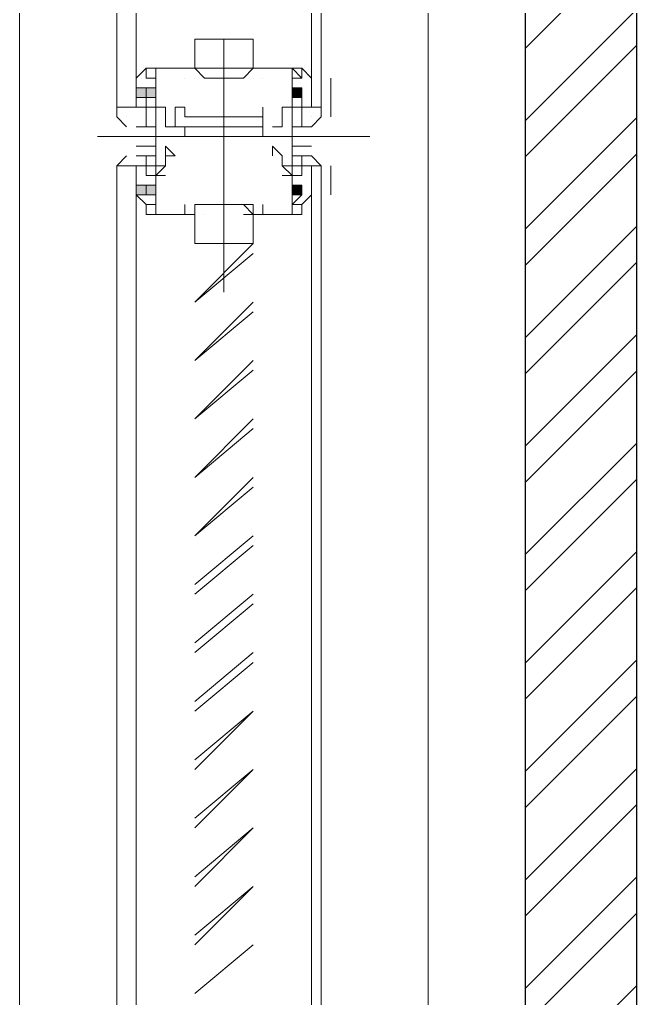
# Model space of a CAD drawing. Header units: millimetres. Extents: x 182 to 575, y -105 to 95.
# Drawn here: x 366.5988 to 366.9007, y -0.9255 to -0.4469 of the extents above; entities that cross this region are included whole.
import ezdxf

# ---------------------------------------------------------------- set-up
doc = ezdxf.new("R2010")
doc.units = ezdxf.units.MM
doc.header["$MEASUREMENT"] = 0
for name, color, linetype in [('base', 253, 'Continuous'), ('PDF_Geometry', 7, 'Continuous'), ('PDF_Solid Fills', 7, 'Continuous')]:
    doc.layers.add(name, color=color, linetype=linetype)

msp = doc.modelspace()

# ---------------------------------------------------------------- hatches: boundary and pattern name
h = msp.add_hatch()
h.set_pattern_fill('ANSI32', color=256, scale=0.1)
h.set_pattern_definition([(45, (6e-14, -7.14244), (-0.0265165043, 0.0265165043), []), (45, (0.017678, -7.14244), (-0.0265165043, 0.0265165043), [])])
h.paths.add_polyline_path([(366.90068, -1.1328), (366.84643, -1.1328), (366.84643, 0.7821), (366.90068, 0.7821)])
at = {"layer": 'PDF_Solid Fills', "true_color": 0xdddddd, "transparency": 33554559}
for points in [[(366.65595, -0.48499), (366.66548, -0.48499), (366.66548, -0.48022), (366.65595, -0.48022)], [(366.73214, -0.48499), (366.7369, -0.48499), (366.7369, -0.48022), (366.73214, -0.48022)], [(366.65595, -0.53261), (366.66548, -0.53261), (366.66548, -0.52784), (366.65595, -0.52784)], [(366.73214, -0.53261), (366.7369, -0.53261), (366.7369, -0.52784), (366.73214, -0.52784)]]:
    msp.add_hatch(color=254, dxfattribs=at).paths.add_polyline_path(points)
h = msp.add_hatch(color=254, dxfattribs=at)
h.paths.add_polyline_path([(366.66071, -0.48499), (366.66071, -0.48022), (366.66071, -0.48499)], flags=0)
h.paths.add_polyline_path([(366.66071, -0.48499), (366.66071, -0.48022), (366.66071, -0.48499)], flags=0)
h.paths.add_polyline_path([(366.66071, -0.48499), (366.66071, -0.48022), (366.66071, -0.48499)], flags=0)
h.paths.add_polyline_path([(366.66071, -0.48499), (366.66071, -0.48022), (366.66071, -0.48499)], flags=0)
h = msp.add_hatch(color=254, dxfattribs=at)
h.paths.add_polyline_path([(366.7369, -0.48499), (366.7369, -0.48022), (366.7369, -0.48499)], flags=0)
h.paths.add_polyline_path([(366.7369, -0.48499), (366.7369, -0.48022), (366.7369, -0.48499)], flags=0)
h.paths.add_polyline_path([(366.7369, -0.48499), (366.7369, -0.48022), (366.7369, -0.48499)], flags=0)
h.paths.add_polyline_path([(366.7369, -0.48499), (366.7369, -0.48022), (366.7369, -0.48499)], flags=0)
h = msp.add_hatch(color=254, dxfattribs=at)
h.paths.add_polyline_path([(366.66071, -0.53261), (366.66071, -0.52784), (366.66071, -0.53261)], flags=0)
h.paths.add_polyline_path([(366.66071, -0.53261), (366.66071, -0.52784), (366.66071, -0.53261)], flags=0)
h.paths.add_polyline_path([(366.66071, -0.53261), (366.66071, -0.52784), (366.66071, -0.53261)], flags=0)
h.paths.add_polyline_path([(366.66071, -0.53261), (366.66071, -0.52784), (366.66071, -0.53261)], flags=0)
h = msp.add_hatch(color=254, dxfattribs=at)
h.paths.add_polyline_path([(366.66548, -0.53261), (366.66548, -0.53261), (366.66548, -0.53261)], flags=0)
h.paths.add_polyline_path([(366.66548, -0.53261), (366.66548, -0.53261), (366.66548, -0.53261)], flags=0)
h.paths.add_polyline_path([(366.66548, -0.53261), (366.66548, -0.53261), (366.66548, -0.53261)], flags=0)
h.paths.add_polyline_path([(366.66548, -0.53261), (366.66548, -0.53261), (366.66548, -0.53261)], flags=0)
h.paths.add_polyline_path([(366.66548, -0.53261), (366.66548, -0.52784), (366.66548, -0.53261)], flags=0)
h = msp.add_hatch(color=254, dxfattribs=at)
h.paths.add_polyline_path([(366.73214, -0.53261), (366.73214, -0.53261), (366.73214, -0.53261)], flags=0)
h.paths.add_polyline_path([(366.73214, -0.53261), (366.73214, -0.53261), (366.73214, -0.53261)], flags=0)
h.paths.add_polyline_path([(366.73214, -0.53261), (366.73214, -0.52784), (366.73214, -0.53261)], flags=0)
h.paths.add_polyline_path([(366.73214, -0.53261), (366.73214, -0.53261), (366.73214, -0.53261)], flags=0)
h.paths.add_polyline_path([(366.73214, -0.53261), (366.73214, -0.53261), (366.73214, -0.53261)], flags=0)
h.paths.add_polyline_path([(366.73214, -0.53261), (366.73214, -0.53261), (366.73214, -0.53261)], flags=0)
h.paths.add_polyline_path([(366.73214, -0.53261), (366.73214, -0.53261), (366.73214, -0.53261)], flags=0)
h.paths.add_polyline_path([(366.73214, -0.53261), (366.73214, -0.53261), (366.73214, -0.53261)], flags=0)
h.paths.add_polyline_path([(366.73214, -0.53261), (366.73214, -0.53261), (366.73214, -0.53261)], flags=0)
h.paths.add_polyline_path([(366.73214, -0.53261), (366.73214, -0.53261), (366.73214, -0.53261)], flags=0)
h.paths.add_polyline_path([(366.73214, -0.53261), (366.73214, -0.53261), (366.73214, -0.53261)], flags=0)
h.paths.add_polyline_path([(366.73214, -0.53261), (366.73214, -0.53261), (366.73214, -0.53261)], flags=0)
h.paths.add_polyline_path([(366.73214, -0.53261), (366.73214, -0.53261), (366.73214, -0.53261)], flags=0)
h.paths.add_polyline_path([(366.73214, -0.53261), (366.73214, -0.53261), (366.73214, -0.53261)], flags=0)
h.paths.add_polyline_path([(366.73214, -0.53261), (366.73214, -0.53261), (366.73214, -0.53261)], flags=0)
h.paths.add_polyline_path([(366.73214, -0.53261), (366.73214, -0.53261), (366.73214, -0.53261)], flags=0)
h = msp.add_hatch(color=254, dxfattribs=at)
h.paths.add_polyline_path([(366.7369, -0.53261), (366.7369, -0.52784), (366.7369, -0.53261)], flags=0)
h.paths.add_polyline_path([(366.7369, -0.53261), (366.7369, -0.52784), (366.7369, -0.53261)], flags=0)
h.paths.add_polyline_path([(366.7369, -0.53261), (366.7369, -0.52784), (366.7369, -0.53261)], flags=0)

# ---------------------------------------------------------------- linework, layer by layer
at = {"layer": 'base'}
msp.add_lwpolyline([(366.90068, -1.1328), (366.84643, -1.1328), (366.84643, 0.7821), (366.90068, 0.7821)], close=True, dxfattribs=at)
at = {"layer": 'PDF_Geometry', "lineweight": 13}
for points in [[(366.59881, 1.22454), (366.59881, -2.42784)], [(366.79881, 1.22454), (366.79881, -2.42784)], [(366.69881, -0.58022), (366.69881, -0.45642)], [(366.6369, -0.50403), (366.77024, -0.50403)], [(366.69881, -0.68975), (366.69881, -0.68975)]]:
    msp.add_lwpolyline(points, dxfattribs=at)
for points in [[(366.64643, 0.10549), (366.65595, 0.10549), (366.65595, -0.48975), (366.64643, -0.48975)], [(366.74643, 0.10549), (366.74167, 0.10549), (366.74167, -0.48975), (366.74643, -0.48975)], [(366.64643, -1.11832), (366.65595, -1.11832), (366.65595, -0.51832), (366.64643, -0.51832)], [(366.74643, -1.11832), (366.74167, -1.11832), (366.74167, -0.51832), (366.74643, -0.51832)]]:
    msp.add_lwpolyline(points, close=True, dxfattribs=at)
at = {"layer": 'PDF_Geometry', "lineweight": 20}
for points in [[(366.71309, -0.4707), (366.71309, -0.45642), (366.68452, -0.45642), (366.68452, -0.4707)], [(366.7369, -0.48022), (366.73214, -0.48022), (366.73214, -0.48499), (366.73214, -0.48022), (366.73214, -0.48499), (366.73214, -0.48022), (366.73214, -0.47546), (366.73214, -0.48499), (366.7369, -0.48499), (366.7369, -0.48022), (366.7369, -0.48499), (366.7369, -0.48022), (366.7369, -0.48499), (366.7369, -0.48022), (366.7369, -0.48499)], [(366.7369, -0.53261), (366.73214, -0.53261), (366.73214, -0.52784), (366.7369, -0.52784), (366.7369, -0.53261), (366.7369, -0.52784), (366.7369, -0.53261), (366.7369, -0.52784), (366.7369, -0.53261), (366.7369, -0.52784)], [(366.73214, -0.52784), (366.73214, -0.53261), (366.73214, -0.52784), (366.73214, -0.53261)], [(366.71309, -0.53737), (366.71309, -0.55641), (366.68452, -0.55641), (366.68452, -0.53737)], [(366.71309, -0.89927), (366.68452, -0.92308)]]:
    msp.add_lwpolyline(points, close=True, dxfattribs=at)
at = {"layer": 'PDF_Geometry', "color": 8, "lineweight": 13, "true_color": 0x808080}
for points in [[(366.7369, -0.4707), (366.71309, -0.4707), (366.70833, -0.47546), (366.69881, -0.47546), (366.69881, -0.4707), (366.69881, -0.47546), (366.69881, -0.4707), (366.69881, -0.47546), (366.68929, -0.47546), (366.68452, -0.4707), (366.67976, -0.4707), (366.66548, -0.4707), (366.66548, -0.47546), (366.66071, -0.47546), (366.66071, -0.4707), (366.65595, -0.47546), (366.65595, -0.48975), (366.64643, -0.48975), (366.64643, -0.47546), (366.64643, -0.49451)], [(366.67976, -0.4707), (366.66071, -0.4707), (366.65595, -0.47546)], [(366.66548, -0.48022), (366.66548, -0.4707), (366.66548, -0.48022)], [(366.67976, -0.4707), (366.67976, -0.4707)], [(366.67976, -0.4707), (366.67976, -0.4707)], [(366.67976, -0.4707), (366.67976, -0.4707)], [(366.68452, -0.4707), (366.68452, -0.4707)], [(366.68452, -0.4707), (366.68452, -0.4707)], [(366.68452, -0.4707), (366.68929, -0.4707), (366.69881, -0.4707), (366.70833, -0.4707), (366.71309, -0.4707), (366.70833, -0.4707), (366.71309, -0.4707)], [(366.68929, -0.4707), (366.68929, -0.4707)], [(366.70833, -0.4707), (366.70833, -0.4707)], [(366.71309, -0.4707), (366.71309, -0.4707)], [(366.71309, -0.4707), (366.71309, -0.4707)], [(366.71786, -0.4707), (366.71786, -0.4707)], [(366.71786, -0.4707), (366.71786, -0.4707)], [(366.71786, -0.4707), (366.73214, -0.4707), (366.73214, -0.47546), (366.7369, -0.47546), (366.7369, -0.4707), (366.74167, -0.47546), (366.74167, -0.48975), (366.74643, -0.48975), (366.74643, -0.47546)], [(366.73214, -0.48022), (366.73214, -0.4707), (366.73214, -0.48022)], [(366.7369, -0.47546), (366.73214, -0.4707)], [(366.65595, -0.47546), (366.65595, -0.47546)], [(366.67976, -0.47546), (366.67976, -0.47546)], [(366.67976, -0.47546), (366.67976, -0.47546)], [(366.67976, -0.47546), (366.67976, -0.47546)], [(366.67976, -0.47546), (366.67976, -0.47546)], [(366.67976, -0.47546), (366.67976, -0.47546)], [(366.67976, -0.47546), (366.67976, -0.47546)], [(366.67976, -0.47546), (366.67976, -0.47546)], [(366.68452, -0.47546), (366.68452, -0.47546)], [(366.68452, -0.47546), (366.68452, -0.47546)], [(366.68452, -0.47546), (366.68452, -0.47546)], [(366.71309, -0.47546), (366.71309, -0.47546)], [(366.71309, -0.47546), (366.71309, -0.47546)], [(366.71309, -0.47546), (366.71309, -0.47546)], [(366.71786, -0.47546), (366.71786, -0.47546)], [(366.71786, -0.47546), (366.71786, -0.47546)], [(366.74167, -0.47546), (366.74167, -0.47546)], [(366.75119, -0.49451), (366.75119, -0.47546)], [(366.65595, -0.48022), (366.65595, -0.48022)], [(366.66548, -0.48022), (366.66548, -0.48022)], [(366.74167, -0.48022), (366.74167, -0.48022)], [(366.65595, -0.48499), (366.65595, -0.48975), (366.66071, -0.48975), (366.66071, -0.48499), (366.66548, -0.48499), (366.66548, -0.48975), (366.66071, -0.48975), (366.66071, -0.49927), (366.66548, -0.49927), (366.65595, -0.49927), (366.66071, -0.49927), (366.66071, -0.48975), (366.65595, -0.48975), (366.64643, -0.48975), (366.64643, -0.49451), (366.65119, -0.49927)], [(366.66548, -0.48499), (366.66548, -0.48499)], [(366.66548, -0.48499), (366.66548, -0.48499)], [(366.66548, -0.48499), (366.66548, -0.48499)], [(366.73214, -0.48499), (366.73214, -0.48499)], [(366.73214, -0.48499), (366.73214, -0.48499)], [(366.74167, -0.48499), (366.74167, -0.48975), (366.7369, -0.48975), (366.7369, -0.48499), (366.73214, -0.48499), (366.73214, -0.48975), (366.7369, -0.48975), (366.7369, -0.49927), (366.73214, -0.49927), (366.74167, -0.49927), (366.74643, -0.49451), (366.74643, -0.48975), (366.7369, -0.48975), (366.7369, -0.49927), (366.74167, -0.49927)], [(366.67024, -0.52308), (366.66548, -0.52308), (366.66548, -0.52784), (366.66548, -0.52308), (366.67024, -0.51832), (366.67024, -0.51356), (366.67024, -0.5088), (366.675, -0.51356), (366.67024, -0.51356), (366.67024, -0.51832), (366.66548, -0.51832), (366.66548, -0.50403), (366.67976, -0.50403), (366.67976, -0.49927), (366.69881, -0.49927), (366.71786, -0.49927), (366.71786, -0.50403), (366.73214, -0.50403), (366.73214, -0.51832), (366.72738, -0.51832), (366.73214, -0.51832), (366.73214, -0.48975), (366.72738, -0.48975), (366.73214, -0.48975), (366.73214, -0.50403), (366.71786, -0.50403), (366.71786, -0.49927), (366.71786, -0.48975), (366.71786, -0.49451), (366.69881, -0.49451), (366.67976, -0.49451), (366.67976, -0.48975), (366.675, -0.48975), (366.675, -0.49927), (366.67976, -0.49927), (366.67976, -0.50403), (366.66548, -0.50403), (366.66548, -0.48975), (366.67024, -0.48975)], [(366.66548, -0.51832), (366.66548, -0.48975), (366.67024, -0.48975), (366.67024, -0.49927), (366.675, -0.49927), (366.67024, -0.49927), (366.67024, -0.48975), (366.66548, -0.48975)], [(366.72738, -0.49927), (366.72738, -0.48975), (366.73214, -0.48975), (366.72738, -0.48975), (366.72738, -0.49927), (366.72262, -0.49927)], [(366.65119, -0.49451), (366.65119, -0.49451)], [(366.74167, -0.49451), (366.74167, -0.49451)], [(366.675, -0.49927), (366.675, -0.49927)], [(366.65595, -0.52784), (366.65595, -0.51832), (366.66071, -0.51832), (366.66071, -0.52308), (366.66548, -0.52308), (366.66548, -0.51832), (366.66071, -0.51832), (366.66071, -0.51356), (366.66548, -0.51356), (366.66548, -0.5088), (366.65595, -0.5088)], [(366.72738, -0.52308), (366.73214, -0.52308), (366.73214, -0.52784), (366.73214, -0.52308), (366.72738, -0.51832), (366.72738, -0.51356), (366.72262, -0.5088), (366.72262, -0.51356)], [(366.74167, -0.52784), (366.74167, -0.51832), (366.7369, -0.51832), (366.7369, -0.52308), (366.73214, -0.52308), (366.73214, -0.51832), (366.7369, -0.51832), (366.7369, -0.51356), (366.73214, -0.51356), (366.73214, -0.5088), (366.74167, -0.5088)], [(366.65119, -0.51356), (366.64643, -0.51832), (366.64643, -0.53261)], [(366.64643, -0.51832), (366.65595, -0.51832), (366.66071, -0.51832), (366.66071, -0.51356), (366.65595, -0.51356)], [(366.675, -0.51356), (366.675, -0.51356)], [(366.72738, -0.51356), (366.72738, -0.51832)], [(366.64643, -0.53737), (366.64643, -0.51832), (366.65595, -0.51832), (366.65595, -0.53737), (366.65595, -0.53261), (366.66071, -0.53737), (366.65595, -0.53261)], [(366.65119, -0.51832), (366.65119, -0.51832)], [(366.65595, -0.51832), (366.65595, -0.51832)], [(366.7369, -0.53737), (366.74167, -0.53261), (366.74167, -0.53737), (366.74167, -0.51832), (366.74643, -0.51832), (366.74643, -0.53737)], [(366.74167, -0.51832), (366.74167, -0.51832)], [(366.75119, -0.51832), (366.75119, -0.53261)], [(366.65595, -0.52784), (366.65595, -0.52784)], [(366.74167, -0.52784), (366.74167, -0.52784)], [(366.66548, -0.53261), (366.66548, -0.53737), (366.66548, -0.53261)], [(366.73214, -0.53261), (366.73214, -0.53737), (366.73214, -0.53261)], [(366.73214, -0.53737), (366.7369, -0.53261)], [(366.74643, -0.53261), (366.74643, -0.53261)], [(366.70833, -0.54213), (366.71309, -0.54213), (366.71309, -0.53737), (366.70833, -0.53737), (366.69881, -0.53737), (366.68929, -0.53737), (366.68452, -0.53737), (366.68452, -0.54213), (366.67976, -0.54213), (366.66548, -0.54213), (366.66548, -0.53737), (366.66071, -0.53737), (366.66071, -0.54213), (366.67976, -0.54213)], [(366.67976, -0.53737), (366.67976, -0.53737)], [(366.67976, -0.53737), (366.67976, -0.53737)], [(366.67976, -0.53737), (366.67976, -0.53737)], [(366.67976, -0.53737), (366.67976, -0.54213), (366.67976, -0.53737)], [(366.68452, -0.53737), (366.68452, -0.53737)], [(366.68452, -0.53737), (366.68452, -0.53737)], [(366.68452, -0.53737), (366.68452, -0.53737)], [(366.70833, -0.53737), (366.69881, -0.53737), (366.68929, -0.53737), (366.68452, -0.53737)], [(366.71309, -0.53737), (366.70833, -0.53737), (366.71309, -0.54213), (366.7369, -0.54213), (366.7369, -0.53737), (366.73214, -0.53737), (366.73214, -0.54213), (366.71786, -0.54213), (366.71786, -0.53737)], [(366.71309, -0.53737), (366.71309, -0.53737)], [(366.68929, -0.54213), (366.68929, -0.54213)], [(366.70833, -0.54213), (366.70833, -0.54213)]]:
    msp.add_lwpolyline(points, dxfattribs=at)
at = {"layer": 'PDF_Geometry', "lineweight": 20}
for points in [[(366.66548, -0.48499), (366.66548, -0.48022), (366.66548, -0.47546), (366.66548, -0.48499), (366.65595, -0.48499), (366.65595, -0.48022), (366.66548, -0.48022)], [(366.65595, -0.47546), (366.65595, -0.47546)], [(366.68452, -0.47546), (366.68452, -0.47546)], [(366.71309, -0.47546), (366.71309, -0.47546)], [(366.66071, -0.48499), (366.66071, -0.48022), (366.66071, -0.48499), (366.66071, -0.48022), (366.66071, -0.48499), (366.66071, -0.48022), (366.66071, -0.48499), (366.66071, -0.48022)], [(366.66548, -0.48499), (366.66548, -0.48022), (366.66548, -0.48499)], [(366.65595, -0.48975), (366.65595, -0.48975)], [(366.65595, -0.53737), (366.65595, -0.53261), (366.66548, -0.53261), (366.66548, -0.52784), (366.65595, -0.52784), (366.65595, -0.53261)], [(366.66071, -0.52784), (366.66071, -0.53261), (366.66071, -0.52784), (366.66071, -0.53261), (366.66071, -0.52784), (366.66071, -0.53261), (366.66071, -0.52784), (366.66071, -0.53261)], [(366.66548, -0.53261), (366.66548, -0.52784)], [(366.66548, -0.52784), (366.66548, -0.53261), (366.66548, -0.52784)], [(366.68452, -0.53737), (366.68452, -0.53737)], [(366.71309, -0.55641), (366.68452, -0.58499), (366.71309, -0.56118)], [(366.71309, -0.58499), (366.68452, -0.61356), (366.71309, -0.58975)], [(366.71309, -0.61356), (366.68452, -0.64213), (366.71309, -0.61832)], [(366.71309, -0.64213), (366.68452, -0.6707), (366.71309, -0.64689)], [(366.71309, -0.6707), (366.68452, -0.69927), (366.71309, -0.67546)], [(366.68452, -0.72308), (366.71309, -0.69927)], [(366.68452, -0.72784), (366.71309, -0.70403)], [(366.68452, -0.75165), (366.71309, -0.72784)], [(366.68452, -0.75641), (366.71309, -0.7326)], [(366.68452, -0.78023), (366.71309, -0.75641)], [(366.68452, -0.78499), (366.71309, -0.76118)], [(366.68452, -0.81356), (366.71309, -0.78499), (366.68452, -0.8088)], [(366.68452, -0.84213), (366.71309, -0.81356), (366.68452, -0.83737)], [(366.68452, -0.8707), (366.71309, -0.84213), (366.68452, -0.86594)], [(366.68452, -0.89927), (366.71309, -0.8707), (366.68452, -0.89451)]]:
    msp.add_lwpolyline(points, dxfattribs=at)
at = {"layer": 'PDF_Geometry', "color": 254, "lineweight": 13, "true_color": 0xdddddd}
for points in [[(366.66548, -0.47546), (366.66548, -0.47546), (366.66548, -0.47546)], [(366.66548, -0.47546), (366.66548, -0.47546), (366.66548, -0.47546)], [(366.66548, -0.47546), (366.66548, -0.47546), (366.66548, -0.47546)], [(366.66548, -0.47546), (366.66548, -0.47546), (366.66548, -0.47546)], [(366.66548, -0.47546), (366.66548, -0.47546), (366.66548, -0.47546)], [(366.73214, -0.47546), (366.73214, -0.47546), (366.73214, -0.47546)], [(366.73214, -0.47546), (366.73214, -0.47546), (366.73214, -0.47546)], [(366.73214, -0.47546), (366.73214, -0.47546), (366.73214, -0.47546)], [(366.73214, -0.47546), (366.73214, -0.47546), (366.73214, -0.47546)], [(366.73214, -0.47546), (366.73214, -0.47546), (366.73214, -0.47546)], [(366.66071, -0.48022), (366.66071, -0.48022), (366.66071, -0.48022)], [(366.66071, -0.48022), (366.66071, -0.48022), (366.66071, -0.48022)], [(366.66071, -0.48022), (366.66071, -0.48022), (366.66071, -0.48022)], [(366.66071, -0.48022), (366.66071, -0.48022), (366.66071, -0.48022)], [(366.66071, -0.48022), (366.66071, -0.48022), (366.66071, -0.48022)], [(366.66071, -0.48022), (366.66071, -0.48022), (366.66071, -0.48022)], [(366.66071, -0.48022), (366.66071, -0.48022), (366.66071, -0.48022)], [(366.66071, -0.48022), (366.66071, -0.48022), (366.66071, -0.48022)], [(366.66071, -0.48022), (366.66071, -0.48022), (366.66071, -0.48022)], [(366.66071, -0.48022), (366.66071, -0.48022), (366.66071, -0.48022)], [(366.66071, -0.48022), (366.66071, -0.48022), (366.66071, -0.48022)], [(366.66071, -0.48022), (366.66071, -0.48022), (366.66071, -0.48022)], [(366.66071, -0.48022), (366.66071, -0.48022), (366.66071, -0.48022)], [(366.66071, -0.48022), (366.66071, -0.48022), (366.66071, -0.48022)], [(366.66071, -0.48022), (366.66071, -0.48022), (366.66071, -0.48022)], [(366.66071, -0.48022), (366.66071, -0.48022), (366.66071, -0.48022)], [(366.66071, -0.48022), (366.66071, -0.48022), (366.66071, -0.48022)], [(366.66071, -0.48022), (366.66071, -0.48022), (366.66071, -0.48022)], [(366.66071, -0.48022), (366.66071, -0.48022), (366.66071, -0.48022)], [(366.66071, -0.48022), (366.66071, -0.48022), (366.66071, -0.48022)], [(366.66071, -0.48022), (366.66071, -0.48022), (366.66071, -0.48022)], [(366.66071, -0.48022), (366.66071, -0.48022), (366.66071, -0.48022)], [(366.66071, -0.48022), (366.66071, -0.48022), (366.66071, -0.48022)], [(366.66071, -0.48022), (366.66071, -0.48022), (366.66071, -0.48022)], [(366.66548, -0.48022), (366.66548, -0.48022), (366.66548, -0.48022)], [(366.66548, -0.48022), (366.66548, -0.48022), (366.66548, -0.48022)], [(366.66548, -0.48022), (366.66548, -0.48022), (366.66548, -0.48022)], [(366.66548, -0.48022), (366.66548, -0.48022), (366.66548, -0.48022)], [(366.66548, -0.48022), (366.66548, -0.48022), (366.66548, -0.48022)], [(366.66548, -0.48022), (366.66548, -0.48022), (366.66548, -0.48022)], [(366.66548, -0.48022), (366.66548, -0.48022), (366.66548, -0.48022)], [(366.66548, -0.48022), (366.66548, -0.48022), (366.66548, -0.48022)], [(366.66548, -0.48022), (366.66548, -0.48022), (366.66548, -0.48022)], [(366.66548, -0.48022), (366.66548, -0.48022), (366.66548, -0.48022)], [(366.66548, -0.48022), (366.66548, -0.48022), (366.66548, -0.48022)], [(366.66548, -0.48022), (366.66548, -0.48022), (366.66548, -0.48022)], [(366.66548, -0.48022), (366.66548, -0.48022), (366.66548, -0.48022)], [(366.66548, -0.48022), (366.66548, -0.48022), (366.66548, -0.48022)], [(366.66548, -0.48022), (366.66548, -0.48022), (366.66548, -0.48022)], [(366.66548, -0.48022), (366.66548, -0.48022), (366.66548, -0.48022)], [(366.66548, -0.48022), (366.66548, -0.48022), (366.66548, -0.48022)], [(366.66548, -0.48022), (366.66548, -0.48022), (366.66548, -0.48022)], [(366.66548, -0.48022), (366.66548, -0.48022), (366.66548, -0.48022)], [(366.66548, -0.48022), (366.66548, -0.48022), (366.66548, -0.48022)], [(366.66548, -0.48022), (366.66548, -0.48022), (366.66548, -0.48022)], [(366.66548, -0.48022), (366.66548, -0.48022), (366.66548, -0.48022)], [(366.66548, -0.48499), (366.66548, -0.48022), (366.66548, -0.48499)], [(366.73214, -0.48022), (366.73214, -0.48022), (366.73214, -0.48022)], [(366.73214, -0.48022), (366.73214, -0.48022), (366.73214, -0.48022)], [(366.73214, -0.48022), (366.73214, -0.48022), (366.73214, -0.48022)], [(366.73214, -0.48022), (366.73214, -0.48022), (366.73214, -0.48022)], [(366.73214, -0.48022), (366.73214, -0.48022), (366.73214, -0.48022)], [(366.73214, -0.48022), (366.73214, -0.48022), (366.73214, -0.48022)], [(366.73214, -0.48022), (366.73214, -0.48022), (366.73214, -0.48022)], [(366.73214, -0.48022), (366.73214, -0.48022), (366.73214, -0.48022)], [(366.73214, -0.48022), (366.73214, -0.48022), (366.73214, -0.48022)], [(366.73214, -0.48022), (366.73214, -0.48022), (366.73214, -0.48022)], [(366.73214, -0.48022), (366.73214, -0.48022), (366.73214, -0.48022)], [(366.73214, -0.48022), (366.73214, -0.48022), (366.73214, -0.48022)], [(366.73214, -0.48022), (366.73214, -0.48022), (366.73214, -0.48022)], [(366.73214, -0.48022), (366.73214, -0.48022), (366.73214, -0.48022)], [(366.73214, -0.48022), (366.73214, -0.48022), (366.73214, -0.48022)], [(366.73214, -0.48022), (366.73214, -0.48022), (366.73214, -0.48022)], [(366.73214, -0.48022), (366.73214, -0.48022), (366.73214, -0.48022)], [(366.73214, -0.48022), (366.73214, -0.48022), (366.73214, -0.48022)], [(366.73214, -0.48022), (366.73214, -0.48022), (366.73214, -0.48022)], [(366.73214, -0.48022), (366.73214, -0.48022), (366.73214, -0.48022)], [(366.73214, -0.48022), (366.73214, -0.48022), (366.73214, -0.48022)], [(366.73214, -0.48022), (366.73214, -0.48022), (366.73214, -0.48022)], [(366.73214, -0.48022), (366.73214, -0.48022), (366.73214, -0.48022)], [(366.73214, -0.48022), (366.73214, -0.48022), (366.73214, -0.48022)], [(366.73214, -0.48499), (366.73214, -0.48022), (366.73214, -0.48499)], [(366.73214, -0.48499), (366.73214, -0.48022), (366.73214, -0.48499)], [(366.7369, -0.48022), (366.7369, -0.48022), (366.7369, -0.48022)], [(366.7369, -0.48022), (366.7369, -0.48022), (366.7369, -0.48022)], [(366.7369, -0.48022), (366.7369, -0.48022), (366.7369, -0.48022)], [(366.7369, -0.48022), (366.7369, -0.48022), (366.7369, -0.48022)], [(366.7369, -0.48022), (366.7369, -0.48022), (366.7369, -0.48022)], [(366.7369, -0.48022), (366.7369, -0.48022), (366.7369, -0.48022)], [(366.7369, -0.48022), (366.7369, -0.48022), (366.7369, -0.48022)], [(366.7369, -0.48022), (366.7369, -0.48022), (366.7369, -0.48022)], [(366.7369, -0.48022), (366.7369, -0.48022), (366.7369, -0.48022)], [(366.7369, -0.48022), (366.7369, -0.48022), (366.7369, -0.48022)], [(366.7369, -0.48022), (366.7369, -0.48022), (366.7369, -0.48022)], [(366.7369, -0.48022), (366.7369, -0.48022), (366.7369, -0.48022)], [(366.7369, -0.48022), (366.7369, -0.48022), (366.7369, -0.48022)], [(366.7369, -0.48022), (366.7369, -0.48022), (366.7369, -0.48022)], [(366.7369, -0.48022), (366.7369, -0.48022), (366.7369, -0.48022)], [(366.7369, -0.48022), (366.7369, -0.48022), (366.7369, -0.48022)], [(366.66548, -0.48499), (366.66548, -0.48499), (366.66548, -0.48499)], [(366.66548, -0.48499), (366.66548, -0.48499), (366.66548, -0.48499)], [(366.66548, -0.48499), (366.66548, -0.48499), (366.66548, -0.48499)], [(366.66548, -0.48499), (366.66548, -0.48499), (366.66548, -0.48499)], [(366.66548, -0.48499), (366.66548, -0.48499), (366.66548, -0.48499)], [(366.66548, -0.48499), (366.66548, -0.48499), (366.66548, -0.48499)], [(366.66548, -0.48499), (366.66548, -0.48499), (366.66548, -0.48499)], [(366.66548, -0.48499), (366.66548, -0.48499), (366.66548, -0.48499)], [(366.66548, -0.48499), (366.66548, -0.48499), (366.66548, -0.48499)], [(366.73214, -0.48499), (366.73214, -0.48499), (366.73214, -0.48499)], [(366.73214, -0.48499), (366.73214, -0.48499), (366.73214, -0.48499)], [(366.73214, -0.48499), (366.73214, -0.48499), (366.73214, -0.48499)], [(366.73214, -0.48499), (366.73214, -0.48499), (366.73214, -0.48499)], [(366.73214, -0.48499), (366.73214, -0.48499), (366.73214, -0.48499)], [(366.73214, -0.48499), (366.73214, -0.48499), (366.73214, -0.48499)], [(366.73214, -0.48499), (366.73214, -0.48499), (366.73214, -0.48499)], [(366.73214, -0.48499), (366.73214, -0.48499), (366.73214, -0.48499)], [(366.73214, -0.48499), (366.73214, -0.48499), (366.73214, -0.48499)], [(366.73214, -0.48499), (366.73214, -0.48499), (366.73214, -0.48499)], [(366.73214, -0.48499), (366.73214, -0.48499), (366.73214, -0.48499)], [(366.66071, -0.52784), (366.66071, -0.52784), (366.66071, -0.52784)], [(366.66071, -0.52784), (366.66071, -0.52784), (366.66071, -0.52784)], [(366.66071, -0.52784), (366.66071, -0.52784), (366.66071, -0.52784)], [(366.66071, -0.52784), (366.66071, -0.52784), (366.66071, -0.52784)], [(366.66071, -0.52784), (366.66071, -0.52784), (366.66071, -0.52784)], [(366.66071, -0.52784), (366.66071, -0.52784), (366.66071, -0.52784)], [(366.66071, -0.52784), (366.66071, -0.52784), (366.66071, -0.52784)], [(366.66071, -0.52784), (366.66071, -0.52784), (366.66071, -0.52784)], [(366.66071, -0.52784), (366.66071, -0.52784), (366.66071, -0.52784)], [(366.66071, -0.52784), (366.66071, -0.52784), (366.66071, -0.52784)], [(366.66071, -0.52784), (366.66071, -0.52784), (366.66071, -0.52784)], [(366.66071, -0.52784), (366.66071, -0.52784), (366.66071, -0.52784)], [(366.66548, -0.52784), (366.66548, -0.52784), (366.66548, -0.52784)], [(366.66548, -0.52784), (366.66548, -0.52784), (366.66548, -0.52784)], [(366.66548, -0.52784), (366.66548, -0.52784), (366.66548, -0.52784)], [(366.66548, -0.52784), (366.66548, -0.52784), (366.66548, -0.52784)], [(366.66548, -0.52784), (366.66548, -0.52784), (366.66548, -0.52784)], [(366.66548, -0.52784), (366.66548, -0.52784), (366.66548, -0.52784)], [(366.66548, -0.52784), (366.66548, -0.52784), (366.66548, -0.52784)], [(366.66548, -0.52784), (366.66548, -0.52784), (366.66548, -0.52784)], [(366.66548, -0.52784), (366.66548, -0.52784), (366.66548, -0.52784)], [(366.66548, -0.52784), (366.66548, -0.52784), (366.66548, -0.52784)], [(366.66548, -0.52784), (366.66548, -0.52784), (366.66548, -0.52784)], [(366.66548, -0.52784), (366.66548, -0.52784), (366.66548, -0.52784)], [(366.66548, -0.52784), (366.66548, -0.52784), (366.66548, -0.52784)], [(366.66548, -0.52784), (366.66548, -0.52784), (366.66548, -0.52784)], [(366.66548, -0.52784), (366.66548, -0.52784), (366.66548, -0.52784)], [(366.66548, -0.52784), (366.66548, -0.52784), (366.66548, -0.52784)], [(366.66548, -0.52784), (366.66548, -0.52784), (366.66548, -0.52784)], [(366.66548, -0.52784), (366.66548, -0.52784), (366.66548, -0.52784)], [(366.66548, -0.52784), (366.66548, -0.52784), (366.66548, -0.52784)], [(366.73214, -0.52784), (366.73214, -0.52784), (366.73214, -0.52784)], [(366.73214, -0.52784), (366.73214, -0.52784), (366.73214, -0.52784)], [(366.73214, -0.52784), (366.73214, -0.52784), (366.73214, -0.52784)], [(366.73214, -0.52784), (366.73214, -0.52784), (366.73214, -0.52784)], [(366.73214, -0.52784), (366.73214, -0.52784), (366.73214, -0.52784)], [(366.73214, -0.52784), (366.73214, -0.52784), (366.73214, -0.52784)], [(366.73214, -0.52784), (366.73214, -0.52784), (366.73214, -0.52784)], [(366.73214, -0.52784), (366.73214, -0.52784), (366.73214, -0.52784)], [(366.73214, -0.52784), (366.73214, -0.52784), (366.73214, -0.52784)], [(366.73214, -0.52784), (366.73214, -0.52784), (366.73214, -0.52784)], [(366.73214, -0.52784), (366.73214, -0.52784), (366.73214, -0.52784)], [(366.73214, -0.52784), (366.73214, -0.52784), (366.73214, -0.52784)], [(366.73214, -0.52784), (366.73214, -0.52784), (366.73214, -0.52784)], [(366.73214, -0.52784), (366.73214, -0.52784), (366.73214, -0.52784)], [(366.73214, -0.52784), (366.73214, -0.52784), (366.73214, -0.52784)], [(366.73214, -0.52784), (366.73214, -0.52784), (366.73214, -0.52784)], [(366.73214, -0.52784), (366.73214, -0.52784), (366.73214, -0.52784)], [(366.73214, -0.52784), (366.73214, -0.52784), (366.73214, -0.52784)], [(366.73214, -0.52784), (366.73214, -0.52784), (366.73214, -0.52784)], [(366.73214, -0.52784), (366.73214, -0.52784), (366.73214, -0.52784)], [(366.73214, -0.52784), (366.73214, -0.52784), (366.73214, -0.52784)], [(366.73214, -0.52784), (366.73214, -0.52784), (366.73214, -0.52784)], [(366.73214, -0.52784), (366.73214, -0.52784), (366.73214, -0.52784)], [(366.7369, -0.52784), (366.7369, -0.52784), (366.7369, -0.52784)], [(366.7369, -0.52784), (366.7369, -0.52784), (366.7369, -0.52784)], [(366.7369, -0.52784), (366.7369, -0.52784), (366.7369, -0.52784)], [(366.7369, -0.52784), (366.7369, -0.52784), (366.7369, -0.52784)], [(366.7369, -0.52784), (366.7369, -0.52784), (366.7369, -0.52784)], [(366.7369, -0.52784), (366.7369, -0.52784), (366.7369, -0.52784)], [(366.66071, -0.53261), (366.66071, -0.53261), (366.66071, -0.53261)], [(366.66071, -0.53261), (366.66071, -0.53261), (366.66071, -0.53261)], [(366.66071, -0.53261), (366.66071, -0.53261), (366.66071, -0.53261)], [(366.66071, -0.53261), (366.66071, -0.53261), (366.66071, -0.53261)], [(366.66071, -0.53261), (366.66071, -0.53261), (366.66071, -0.53261)], [(366.66071, -0.53261), (366.66071, -0.53261), (366.66071, -0.53261)], [(366.66071, -0.53261), (366.66071, -0.53261), (366.66071, -0.53261)], [(366.66071, -0.53261), (366.66071, -0.53261), (366.66071, -0.53261)], [(366.66071, -0.53261), (366.66071, -0.53261), (366.66071, -0.53261)], [(366.66071, -0.53261), (366.66071, -0.53261), (366.66071, -0.53261)], [(366.66071, -0.53261), (366.66071, -0.53261), (366.66071, -0.53261)], [(366.66071, -0.53261), (366.66071, -0.53261), (366.66071, -0.53261)], [(366.66548, -0.53261), (366.66548, -0.53261), (366.66548, -0.53261)], [(366.66548, -0.53261), (366.66548, -0.53261), (366.66548, -0.53261)], [(366.66548, -0.53261), (366.66548, -0.53261), (366.66548, -0.53261)], [(366.66548, -0.53261), (366.66548, -0.53261), (366.66548, -0.53261)], [(366.66548, -0.53261), (366.66548, -0.53261), (366.66548, -0.53261)], [(366.66548, -0.53261), (366.66548, -0.53261), (366.66548, -0.53261)], [(366.66548, -0.53261), (366.66548, -0.53261), (366.66548, -0.53261)], [(366.66548, -0.53261), (366.66548, -0.53261), (366.66548, -0.53261)], [(366.66548, -0.53261), (366.66548, -0.53261), (366.66548, -0.53261)], [(366.66548, -0.53261), (366.66548, -0.53261), (366.66548, -0.53261)], [(366.66548, -0.53261), (366.66548, -0.53261), (366.66548, -0.53261)], [(366.66548, -0.53261), (366.66548, -0.53261), (366.66548, -0.53261)], [(366.66548, -0.53261), (366.66548, -0.53261), (366.66548, -0.53261)], [(366.66548, -0.53261), (366.66548, -0.53261), (366.66548, -0.53261)], [(366.66548, -0.53261), (366.66548, -0.53261), (366.66548, -0.53261)], [(366.73214, -0.53261), (366.73214, -0.53261), (366.73214, -0.53261)], [(366.73214, -0.53261), (366.73214, -0.53261), (366.73214, -0.53261)], [(366.73214, -0.53261), (366.73214, -0.53261), (366.73214, -0.53261)], [(366.73214, -0.53261), (366.73214, -0.53261), (366.73214, -0.53261)], [(366.7369, -0.53261), (366.7369, -0.53261), (366.7369, -0.53261)], [(366.7369, -0.53261), (366.7369, -0.53261), (366.7369, -0.53261)], [(366.7369, -0.53261), (366.7369, -0.53261), (366.7369, -0.53261)], [(366.7369, -0.53261), (366.7369, -0.53261), (366.7369, -0.53261)], [(366.7369, -0.53261), (366.7369, -0.53261), (366.7369, -0.53261)], [(366.7369, -0.53261), (366.7369, -0.53261), (366.7369, -0.53261)], [(366.7369, -0.53261), (366.7369, -0.53261), (366.7369, -0.53261)], [(366.7369, -0.53261), (366.7369, -0.53261), (366.7369, -0.53261)], [(366.7369, -0.53261), (366.7369, -0.53261), (366.7369, -0.53261)], [(366.7369, -0.53261), (366.7369, -0.53261), (366.7369, -0.53261)]]:
    msp.add_lwpolyline(points, dxfattribs=at)
at = {"layer": 'PDF_Geometry', "color": 8, "lineweight": 13, "true_color": 0x808080}
msp.add_lwpolyline([(366.74167, -0.51356), (366.7369, -0.51356), (366.7369, -0.51832), (366.74643, -0.51832)], close=True, dxfattribs=at)

doc.saveas('drawing.dxf')
